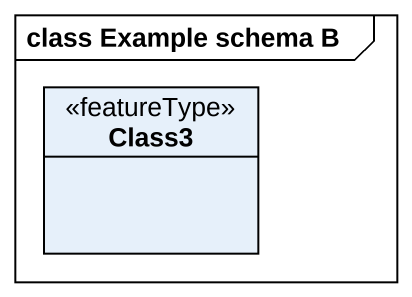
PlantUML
@startuml
mainframe class Example schema B
hide circle
hide empty members
class Class3 <<featureType>>
@enduml
